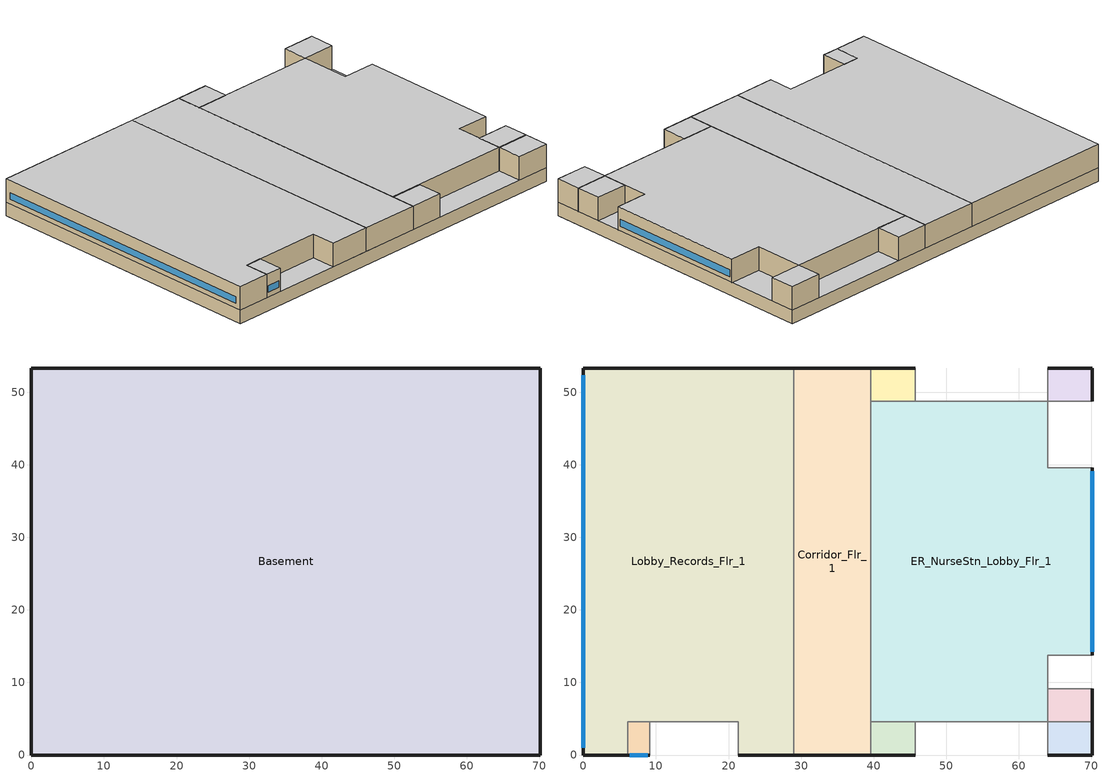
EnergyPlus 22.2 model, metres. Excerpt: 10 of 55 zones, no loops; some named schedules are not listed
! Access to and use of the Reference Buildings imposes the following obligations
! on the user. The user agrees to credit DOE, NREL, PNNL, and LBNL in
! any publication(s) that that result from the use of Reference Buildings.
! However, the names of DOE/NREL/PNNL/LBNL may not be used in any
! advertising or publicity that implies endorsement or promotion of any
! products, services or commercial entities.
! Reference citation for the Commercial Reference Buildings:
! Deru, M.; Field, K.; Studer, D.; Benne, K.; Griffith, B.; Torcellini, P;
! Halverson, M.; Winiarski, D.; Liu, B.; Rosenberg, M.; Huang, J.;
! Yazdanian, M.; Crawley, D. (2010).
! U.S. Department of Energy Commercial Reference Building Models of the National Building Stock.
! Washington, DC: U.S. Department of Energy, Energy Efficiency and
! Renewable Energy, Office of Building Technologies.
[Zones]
Basement
 floor ground (ext-slab): 70.1,53.34 70.1,0 0,0 0,53.34 z-2.44
 wall ground (Underground Wall Non-res): 70.1,0 70.1,53.34 0,53.34 0,0 70.1,0 z-2.44:0
 ceiling adiabatic (INT-FLOOR-UNDERSIDE): 0,0 70.1,0 70.1,53.34 0,53.34 z0
Corridor_Flr_1
 floor adiabatic (INT-FLOOR-TOPSIDE): 39.62,53.34 39.62,0 28.96,0 28.96,53.34 z0
 wall outside (Mass Non-res Ext Wall): 39.62,53.34 28.96,53.34 / 28.96,0 39.62,0 z0:4.27
 wall to Lobby_Records_Flr_1 (AIR-WALL): 28.96,53.34 28.96,15.24 z0:4.27
 wall to Lobby_Records_Flr_1 (int-walls): 28.96,15.24 28.96,0 z0:4.27
 wall adiabatic (int-walls): 39.62,0 39.62,53.34 z0:4.27
 ceiling adiabatic (INT-FLOOR-UNDERSIDE): 28.96,53.34 28.96,0 39.62,0 39.62,53.34 z4.27
ER_Exam1_Mult4_Flr_1
 floor adiabatic (INT-FLOOR-TOPSIDE): 45.72,4.57 45.72,0 39.62,0 39.62,4.57 z0
 wall outside (Mass Non-res Ext Wall): 39.62,0 45.72,0 z0:4.27
 wall adiabatic (int-walls): 45.72,0 45.72,4.57 39.62,4.57 39.62,0 z0:4.27
 ceiling adiabatic (INT-FLOOR-UNDERSIDE): 39.62,4.57 39.62,0 45.72,0 45.72,4.57 z4.27
ER_Trauma1_Flr_1
 floor adiabatic (INT-FLOOR-TOPSIDE): 70.1,4.57 70.1,0 64.01,0 64.01,4.57 z0
 wall outside (Mass Non-res Ext Wall): 64.01,0 70.1,0 70.1,4.57 z0:4.27
 wall adiabatic (int-walls): 70.1,4.57 64.01,4.57 64.01,0 z0:4.27
 ceiling adiabatic (INT-FLOOR-UNDERSIDE): 64.01,4.57 64.01,0 70.1,0 70.1,4.57 z4.27
ER_Exam3_Mult4_Flr_1
 floor adiabatic (INT-FLOOR-TOPSIDE): 70.1,9.14 70.1,4.57 64.01,4.57 64.01,9.14 z0
 wall outside (Mass Non-res Ext Wall): 70.1,4.57 70.1,9.14 z0:4.27
 wall adiabatic (int-walls): 70.1,9.14 64.01,9.14 64.01,4.57 70.1,4.57 z0:4.27
 ceiling adiabatic (INT-FLOOR-UNDERSIDE): 64.01,9.14 64.01,4.57 70.1,4.57 70.1,9.14 z4.27
ER_Trauma2_Flr_1
 floor adiabatic (INT-FLOOR-TOPSIDE): 70.1,53.34 70.1,48.77 64.01,48.77 64.01,53.34 z0
 wall outside (Mass Non-res Ext Wall): 70.1,48.77 70.1,53.34 64.01,53.34 z0:4.27
 wall adiabatic (int-walls): 64.01,53.34 64.01,48.77 70.1,48.77 z0:4.27
 ceiling adiabatic (INT-FLOOR-UNDERSIDE): 64.01,53.34 64.01,48.77 70.1,48.77 70.1,53.34 z4.27
ER_Triage_Mult4_Flr_1
 floor adiabatic (INT-FLOOR-TOPSIDE): 45.72,53.34 45.72,48.77 39.62,48.77 39.62,53.34 z0
 wall outside (Mass Non-res Ext Wall): 45.72,53.34 39.62,53.34 z0:4.27
 wall adiabatic (int-walls): 39.62,53.34 39.62,48.77 45.72,48.77 45.72,53.34 z0:4.27
 ceiling adiabatic (INT-FLOOR-UNDERSIDE): 39.62,53.34 39.62,48.77 45.72,48.77 45.72,53.34 z4.27
ER_NurseStn_Lobby_Flr_1
 floor adiabatic (INT-FLOOR-TOPSIDE): 39.62,4.57 39.62,48.77 64.01,48.77 64.01,39.62 70.1,39.62 70.1,13.72 64.01,13.72 64.01,4.57 z0
 wall outside (Mass Non-res Ext Wall): 70.1,13.72 70.1,39.62 z0:4.27
 wall adiabatic (int-walls): 70.1,39.62 64.01,39.62 64.01,48.77 39.62,48.77 39.62,4.57 64.01,4.57 64.01,13.72 70.1,13.72 z0:4.27
 window (Window Non-res Fixed): 70.1,14.2 70.1,39.14 z0.91:2.13
 ceiling adiabatic (INT-FLOOR-UNDERSIDE): 39.62,4.57 64.01,4.57 64.01,13.72 70.1,13.72 70.1,39.62 64.01,39.62 64.01,48.77 39.62,48.77 z4.27
Lobby_Records_Flr_1
 floor adiabatic (INT-FLOOR-TOPSIDE): 0,0 0,53.34 28.96,53.34 28.96,0 21.34,0 21.34,4.57 6.1,4.57 6.1,0 z0
 wall outside (Mass Non-res Ext Wall): 21.34,0 28.96,0 / 28.96,53.34 0,53.34 0,0 6.1,0 z0:4.27
 wall adiabatic (int-walls): 6.1,0 6.1,4.57 21.34,4.57 21.34,0 z0:4.27
 window (Window Non-res Fixed): 0,52.34 0,1 z0.91:2.13
 ceiling adiabatic (INT-FLOOR-UNDERSIDE): 0,0 6.1,0 6.1,4.57 21.34,4.57 21.34,0 28.96,0 28.96,53.34 0,53.34 z4.27
Office1_Mult4_Flr_1
 floor adiabatic (INT-FLOOR-TOPSIDE): 9.14,4.57 9.14,0 6.1,0 6.1,4.57 z0
 wall outside (Mass Non-res Ext Wall): 6.1,0 9.14,0 z0:4.27
 wall adiabatic (int-walls): 9.14,0 9.14,4.57 6.1,4.57 6.1,0 z0:4.27
 window (Window Non-res Fixed): 6.41,0 8.84,0 z0.91:2.13
 ceiling adiabatic (INT-FLOOR-UNDERSIDE): 6.1,4.57 6.1,0 9.14,0 9.14,4.57 z4.27
[Building]
Ref Bldg Hospital Post1980_v1.3_5.0: North Axis {deg}=0; Terrain=City; Loads Convergence Tolerance Value {W}=0.04; Temperature Convergence Tolerance Value {deltaC}=0.2; Solar Distribution=FullInteriorAndExterior; Maximum Number of Warmup Days=25; Minimum Number of Warmup Days=6
[Site:Location]
USA NV-LAS VEGAS: Latitude {deg}=36.07; Longitude {deg}=-115.17; Time Zone {hr}=-8; Elevation {m}=664
[SizingPeriod:DesignDay] Day of Month=21; Humidity Condition Type=Wetbulb; Barometric Pressure {Pa}=93598; Rain Indicator=No; Snow Indicator=No; Daylight Saving Time Indicator=No; Solar Model Indicator=ASHRAEClearSky
Name | Month | Day Type | Maximum Dry-Bulb Temperature {C} | Daily Dry-Bulb Temperature Range {deltaC} | Wetbulb or DewPoint at Maximum Dry-Bulb {C} | Wind Speed {m/s} | Wind Direction {deg} | Sky Clearness
LAS_VEGAS Ann Htg 99.6% Condns DB | 1 | WinterDesignDay | -1.7 | 0 | -1.7 | 3.1 | 240 | 0
LAS_VEGAS Ann Clg .4% Condns WB=>MDB | 7 | SummerDesignDay | 34.7 | 13.6 | 21.9 | 5.3 | 230 | 1
[Site:WaterMainsTemperature]
Calculation Method=CORRELATION; Annual Average Outdoor Air Temperature {C}=19.48; Maximum Difference In Monthly Average Outdoor Air Temperatures {deltaC}=25.6
[Site:GroundTemperature:BuildingSurface]
18.89, 18.889, 18.895, 20.344, 20.899, 20.929, 20.753, 20.826, 21.013, 20.868, 19.246, 18.923
[Construction]
Mass Non-res Ext Wall: 1IN Stucco, 8IN Concrete HW, Mass NonRes Wall Insulation, 1/2IN Gypsum
ext-slab: HW CONCRETE
int-walls: 1/2IN Gypsum, 1/2IN Gypsum
INT-FLOOR-TOPSIDE: MAT-CC05 4 HW CONCRETE, CP02 CARPET PAD
INT-FLOOR-UNDERSIDE: CP02 CARPET PAD, MAT-CC05 4 HW CONCRETE
Underground Wall Non-res: 8IN Concrete HW, UGWall NonRes Insulation
Window Non-res Fixed: NonRes Fixed Assembly Window
AIR-WALL: MAT-AIR-WALL
InteriorFurnishings: Std Wood 6inch
[Material] Thermal Absorptance=0.9
Name | Roughness | Thickness {m} | Conductivity {W/m-K} | Density {kg/m3} | Specific Heat {J/kg-K} | Solar Absorptance | Visible Absorptance
Mass NonRes Wall Insulation | MediumRough | 0.00914642 | 0.049 | 265 | 836.8 | 0.7 | 0.7
UGWall NonRes Insulation | MediumRough | 0.0001 | 0.049 | 265 | 836.8 | 0.7 | 0.7
Std Wood 6inch | MediumSmooth | 0.15 | 0.12 | 540 | 1210 | 0.7 | 0.7
1/2IN Gypsum | Smooth | 0.0127 | 0.16 | 784.9 | 830 | 0.92 | 0.92
1IN Stucco | Smooth | 0.0253 | 0.6918 | 1858 | 837 | 0.92 | 0.92
8IN CONCRETE HW | Rough | 0.2032 | 1.311 | 2240 | 836.8 | 0.7 | 0.7
HW CONCRETE; MAT-CC05 4 HW CONCRETE | Rough | 0.1016 | 1.311 | 2240 | 836.8 | 0.7 | 0.7
[WindowMaterial:SimpleGlazingSystem]
NonRes Fixed Assembly Window: U-Factor {W/m2-K}=6.92716; Solar Heat Gain Coefficient=0.25
[Material:NoMass] Thermal Absorptance=0.9; Solar Absorptance=0.7
Name | Roughness | Thermal Resistance {m2-K/W} | Visible Absorptance
CP02 CARPET PAD | VeryRough | 0.2165 | 0.8
MAT-AIR-WALL | Rough | 0.207949
[Zone] Type=1; Floor Area {m2}=autocalculate; Part of Total Floor Area=Yes
Name | Multiplier
Basement; Corridor_Flr_1; ER_NurseStn_Lobby_Flr_1; ER_Trauma1_Flr_1; ER_Trauma2_Flr_1; Lobby_Records_Flr_1 | 1
ER_Exam1_Mult4_Flr_1; ER_Exam3_Mult4_Flr_1; ER_Triage_Mult4_Flr_1; Office1_Mult4_Flr_1 | 4
[People] Number of People Calculation Method=Area/Person; Fraction Radiant=0.3; Sensible Heat Fraction=AUTOCALCULATE; Activity Level Schedule=ACTIVITY_SCH; Enable ASHRAE 55 Comfort Warnings=No; Mean Radiant Temperature Calculation Type=ZoneAveraged; Work Efficiency Schedule=WORK_EFF_SCH; Clothing Insulation Calculation Method=ClothingInsulationSchedule; Clothing Insulation Schedule=CLOTHING_SCH; Air Velocity Schedule=AIR_VELO_SCH; Thermal Comfort Model 1 Type=FANGER
Name | Zone or ZoneList or Space or SpaceList | Number of People Schedule | Floor Area per Person {m2/person}
Basement People | Basement | ADMIN_OCC_SCH | 37.1747
Corridor_Flr_1 People | Corridor_Flr_1 | ADMIN_OCC_SCH | 92.5926
ER_Exam1_Mult4_Flr_1 People | ER_Exam1_Mult4_Flr_1 | CRITICAL_OCC_SCH | 4.6512
ER_Exam3_Mult4_Flr_1 People | ER_Exam3_Mult4_Flr_1 | CRITICAL_OCC_SCH | 4.6512
ER_NurseStn_Lobby_Flr_1 People | ER_NurseStn_Lobby_Flr_1 | ADMIN_OCC_SCH | 69.9301
ER_Trauma1_Flr_1 People | ER_Trauma1_Flr_1 | CRITICAL_OCC_SCH | 4.6512
ER_Trauma2_Flr_1 People | ER_Trauma2_Flr_1 | CRITICAL_OCC_SCH | 4.6512
ER_Triage_Mult4_Flr_1 People | ER_Triage_Mult4_Flr_1 | CRITICAL_OCC_SCH | 4.6512
Lobby_Records_Flr_1 People | Lobby_Records_Flr_1 | ADMIN_OCC_SCH | 69.9301
Office1_Mult4_Flr_1 People | Office1_Mult4_Flr_1 | ADMIN_OCC_SCH | 13.2802
[Lights] Design Level Calculation Method=Watts/Area; Return Air Fraction=0; Fraction Radiant=0.7; Fraction Visible=0.2; Fraction Replaceable=1; Return Air Fraction Calculated from Plenum Temperature=No
Name | Zone or ZoneList or Space or SpaceList | Schedule | Watts per Zone Floor Area {W/m2}
Basement_Lights | Basement | ADMIN_LIGHT_SCH | 19.37
Corridor_Flr_1_Lights | Corridor_Flr_1 | ADMIN_LIGHT_SCH | 14.59
ER_Exam1_Mult4_Flr_1_Lights | ER_Exam1_Mult4_Flr_1 | CRITICAL_LIGHT_SCH | 41.35
ER_Exam3_Mult4_Flr_1_Lights | ER_Exam3_Mult4_Flr_1 | CRITICAL_LIGHT_SCH | 41.35
ER_NurseStn_Lobby_Flr_1_Lights | ER_NurseStn_Lobby_Flr_1 | ADMIN_LIGHT_SCH | 17.89
ER_Trauma1_Flr_1_Lights | ER_Trauma1_Flr_1 | CRITICAL_LIGHT_SCH | 41.35
ER_Trauma2_Flr_1_Lights | ER_Trauma2_Flr_1 | CRITICAL_LIGHT_SCH | 41.35
ER_Triage_Mult4_Flr_1_Lights | ER_Triage_Mult4_Flr_1 | CRITICAL_LIGHT_SCH | 41.35
Lobby_Records_Flr_1_Lights | Lobby_Records_Flr_1 | ADMIN_LIGHT_SCH | 15.73
Office1_Mult4_Flr_1_Lights | Office1_Mult4_Flr_1 | ADMIN_LIGHT_SCH | 25.78
[ElectricEquipment] Design Level Calculation Method=Watts/Area; Fraction Latent=0; Fraction Radiant=0.5; Fraction Lost=0
Name | Zone or ZoneList or Space or SpaceList | Schedule | Watts per Zone Floor Area {W/m2}
Basement_MiscPlug_Equip | Basement | ADMIN_EQUIP_SCH | 8.07
ER_Exam1_Mult4_Flr_1_MiscPlug_Equip | ER_Exam1_Mult4_Flr_1 | CRITICAL_EQUIP_SCH | 16.04
ER_Exam3_Mult4_Flr_1_MiscPlug_Equip | ER_Exam3_Mult4_Flr_1 | CRITICAL_EQUIP_SCH | 16.04
ER_NurseStn_Lobby_Flr_1_MiscPlug_Equip | ER_NurseStn_Lobby_Flr_1 | ADMIN_EQUIP_SCH | 14.63
ER_Trauma1_Flr_1_MiscPlug_Equip | ER_Trauma1_Flr_1 | CRITICAL_EQUIP_SCH | 43.04
ER_Trauma2_Flr_1_MiscPlug_Equip | ER_Trauma2_Flr_1 | CRITICAL_EQUIP_SCH | 43.04
ER_Triage_Mult4_Flr_1_MiscPlug_Equip | ER_Triage_Mult4_Flr_1 | CRITICAL_EQUIP_SCH | 29.05
Lobby_Records_Flr_1_MiscPlug_Equip | Lobby_Records_Flr_1 | ADMIN_EQUIP_SCH | 1.08
Office1_Mult4_Flr_1_MiscPlug_Equip | Office1_Mult4_Flr_1 | ADMIN_EQUIP_SCH | 10.76
[Exterior:Lights]
Exterior Facade Lighting: Schedule=ALWAYS_ON; Design Level {W}=20829; Control Option=AstronomicalClock
[Exterior:FuelEquipment]
Elevators: Fuel Use Type=Electricity; Schedule=BLDG_ELEVATORS; Design Level {W}=162963
[ZoneInfiltration:DesignFlowRate] Schedule=INFIL_QUARTER_ON_SCH; Design Flow Rate Calculation Method=Flow/ExteriorWallArea; Flow Rate per Exterior Surface Area {m3/s-m2}=0.001133; Constant Term Coefficient=1; Temperature Term Coefficient=0; Velocity Term Coefficient=0; Velocity Squared Term Coefficient=0
Name | Zone or ZoneList or Space or SpaceList
Corridor_Flr_1_Infiltration | Corridor_Flr_1
ER_Exam1_Mult4_Flr_1_Infiltration | ER_Exam1_Mult4_Flr_1
ER_Exam3_Mult4_Flr_1_Infiltration | ER_Exam3_Mult4_Flr_1
ER_NurseStn_Lobby_Flr_1_Infiltration | ER_NurseStn_Lobby_Flr_1
ER_Trauma1_Flr_1_Infiltration | ER_Trauma1_Flr_1
ER_Trauma2_Flr_1_Infiltration | ER_Trauma2_Flr_1
ER_Triage_Mult4_Flr_1_Infiltration | ER_Triage_Mult4_Flr_1
Lobby_Records_Flr_1_Infiltration | Lobby_Records_Flr_1
Office1_Mult4_Flr_1_Infiltration | Office1_Mult4_Flr_1
[InternalMass] Construction=InteriorFurnishings
Name | Zone or ZoneList | Surface Area {m2}
Basement Internal Mass | Basement | 7478.69
Corridor_Flr_1 Internal Mass | Corridor_Flr_1 | 1138.06
ER_Exam1_Mult4_Flr_1 Internal Mass | ER_Exam1_Mult4_Flr_1 | 55.7418
ER_Exam3_Mult4_Flr_1 Internal Mass | ER_Exam3_Mult4_Flr_1 | 55.7418
ER_NurseStn_Lobby_Flr_1 Internal Mass | ER_NurseStn_Lobby_Flr_1 | 2471.22
ER_Trauma1_Flr_1 Internal Mass | ER_Trauma1_Flr_1 | 55.7418
ER_Trauma2_Flr_1 Internal Mass | ER_Trauma2_Flr_1 | 55.7418
ER_Triage_Mult4_Flr_1 Internal Mass | ER_Triage_Mult4_Flr_1 | 55.7418
Lobby_Records_Flr_1 Internal Mass | Lobby_Records_Flr_1 | 2949.62
Office1_Mult4_Flr_1 Internal Mass | Office1_Mult4_Flr_1 | 27.8709
[AvailabilityManager:NightCycle] Applicability Schedule=ALWAYS_ON; Fan Schedule=HVACOperationSchd; Control Type=CycleOnAny; Thermostat Tolerance {deltaC}=1; Cycling Run Time Control Type=FixedRunTime; Cycling Run Time {s}=1800
CAV_1 Availability Manager; CAV_2 Availability Manager; VAV_1 Availability Manager; VAV_2 Availability Manager
[UtilityCost:Tariff]
Name | Output Meter | Conversion Factor Choice | Time of Use Period Schedule | Season Schedule | Demand Window Length | Monthly Charge or Variable | Group
NevadaPower_LGS-3_LargeGeneral | Electricity:Facility | kWh | NevadaPowTOUSched | NevadaPowSeasonsSched | HalfHour | 184 | Comm Elect
NevadaPower_LGS-2_LargeGeneral | Electricity:Facility | kWh | NevadaPowTOUSched | NevadaPowSeasonsSched | HalfHour | 179 | Comm Elect
NevadaPower_LGS-1_LargeGeneral | Electricity:Facility | kWh |  |  | HalfHour | 15.7 | Comm Elect
NevadaPower_GS_GeneralService | Electricity:Facility | kWh |  |  | HalfHour | 11 | Comm Elect
NV_EIAMonthlyRateGas | NaturalGas:Facility | MCF |  |  |  | 0 | Comm Gas
[UtilityCost:Charge:Simple]
Name | Utility Cost Charge Simple | Tariff | Source Variable | Season | Category Variable | Cost per Unit Value or Variable
 | SummerPeakEnergyCharge | NevadaPower_LGS-3_LargeGeneral | PeakEnergy | Summer | EnergyCharges | 0.0858
 | SummerOffPeakEnergyCharge | NevadaPower_LGS-3_LargeGeneral | OffPeakEnergy | Summer | EnergyCharges | 0.0484
 | SummerShoulderEnergyCharge | NevadaPower_LGS-3_LargeGeneral | ShoulderEnergy | Summer | EnergyCharges | 0.0706
 | WinterEnergyCharge | NevadaPower_LGS-3_LargeGeneral | totalEnergy | Winter | EnergyCharges | 0.04925
 | DeferredAccountingEnergyCharge | NevadaPower_LGS-3_LargeGeneral | totalEnergy | Annual | EnergyCharges | 0.0128
 | FacilitiesDemandCharge | NevadaPower_LGS-3_LargeGeneral | totalDemand | Annual | DemandCharges | 2.94
 | WinterDemandCharge | NevadaPower_LGS-3_LargeGeneral | totalDemand | Winter | DemandCharges | 0.5
 | SummerOnPeakDemandCharge | NevadaPower_LGS-3_LargeGeneral | PeakDemand | Summer | DemandCharges | 8.36
 | SummerShoulderDemandCharge | NevadaPower_LGS-3_LargeGeneral | ShoulderDemand | Summer | DemandCharges | 0.43
 | TaxofSixPtfivePercent | NevadaPower_LGS-3_LargeGeneral | SubTotal | Annual | Taxes | 0.065
 | SummerPeakEnergyCharge | NevadaPower_LGS-2_LargeGeneral | PeakEnergy | Summer | EnergyCharges | 0.0889
 | SummerOffPeakEnergyCharge | NevadaPower_LGS-2_LargeGeneral | OffPeakEnergy | Summer | EnergyCharges | 0.0502
 | SummerShoulderEnergyCharge | NevadaPower_LGS-2_LargeGeneral | ShoulderEnergy | Summer | EnergyCharges | 0.0725
 | WinterEnergyCharge | NevadaPower_LGS-2_LargeGeneral | totalEnergy | Winter | EnergyCharges | 0.0509
 | DeferredAccountingEnergyCharge | NevadaPower_LGS-2_LargeGeneral | totalEnergy | Annual | EnergyCharges | 0.0128
 | FacilitiesDemandCharge | NevadaPower_LGS-2_LargeGeneral | totalDemand | Annual | DemandCharges | 2.74
 | WinterDemandCharge | NevadaPower_LGS-2_LargeGeneral | totalDemand | Winter | DemandCharges | 0.25
 | SummerOnPeakDemandCharge | NevadaPower_LGS-2_LargeGeneral | PeakDemand | Summer | DemandCharges | 7.16
 | SummerShoulderDemandCharge | NevadaPower_LGS-2_LargeGeneral | ShoulderDemand | Summer | DemandCharges | 0.39
 | TaxofSixPtfivePercent | NevadaPower_LGS-2_LargeGeneral | SubTotal | Annual | Taxes | 0.065
 | AnnualElectConsumpCharge | NevadaPower_LGS-1_LargeGeneral | totalEnergy | Annual | EnergyCharges | 0.0646
 | AnnualDefferredAccountingCharge | NevadaPower_LGS-1_LargeGeneral | totalEnergy | Annual | EnergyCharges | 0.0128
 | AnnualFacilitiesDemandCharge | NevadaPower_LGS-1_LargeGeneral | totalDemand | Annual | DemandCharges | 3.77
 | AnnualDemandCharge | NevadaPower_LGS-1_LargeGeneral | totalDemand | Annual | DemandCharges | 1.1
 | TaxofSixPtfivePercent | NevadaPower_LGS-1_LargeGeneral | SubTotal | Annual | Taxes | 0.065
 | AnnualElectConsumpCharge | NevadaPower_GS_GeneralService | totalEnergy | Annual | EnergyCharges | 0.0783
 | AnnualDefferredAccountingCharge | NevadaPower_GS_GeneralService | totalEnergy | Annual | EnergyCharges | 0.0128
 | TaxofSixPtfivePercent | NevadaPower_GS_GeneralService | SubTotal | Annual | Taxes | 0.065
 | MonthlyRateGasCharge | NV_EIAMonthlyRateGas | totalEnergy | Annual | EnergyCharges | NV_MonthlyGasRates
 | TaxofSixPtfivePercent | NV_EIAMonthlyRateGas | SubTotal | Annual | Taxes | 0.065
[UtilityCost:Qualify] Season=Annual; Threshold Test=Count
Name | Utility Cost Qualify | Tariff | Variable | Qualify Type | Threshold Value or Variable | Number of Months
 | MinDemand1000kw | NevadaPower_LGS-3_LargeGeneral | TotalDemand | Minimum | 1000 | 12
 | MinEnergy3500kwh | NevadaPower_LGS-3_LargeGeneral | TotalEnergy | Minimum | 3500 | 12
 | MinDemand300kw | NevadaPower_LGS-2_LargeGeneral | TotalDemand | Minimum | 300 | 12
 | MinEnergy3500kwh | NevadaPower_LGS-2_LargeGeneral | TotalEnergy | Minimum | 3500 | 12
 | MaxDemand1000kw | NevadaPower_LGS-2_LargeGeneral | TotalDemand | Maximum | 1000 | 1
 | MaxDemand300kw | NevadaPower_LGS-1_LargeGeneral | TotalDemand | Maximum | 300 | 1
 | MinEnergy3500kwh | NevadaPower_LGS-1_LargeGeneral | TotalEnergy | Minimum | 3500 | 12
 | MaxDemand300kw | NevadaPower_GS_GeneralService | TotalDemand | Maximum | 300 | 1
 | MaxEnergy3500kwh | NevadaPower_GS_GeneralService | TotalEnergy | Maximum | 3500 | 1
[UtilityCost:Variable]
NV_MonthlyGasRates: Tariff=NV_EIAMonthlyRateGas; Variable Type=Currency; January Value=7.51; February Value=7.65; March Value=7.82; April Value=7.88; May Value=7.78; June Value=8.22; July Value=8.87; August Value=9.26; September Value=9.02; October Value=9.31; November Value=7.45; December Value=7.24
[Schedule:Compact]
ADMIN_LIGHT_SCH: Through: 12/31, For: Weekdays, Until: 04:00, 0.1, Until: 06:00, 0.3, Until: 07:00, 0.6, Until: 18:00, 0.9, Until: 20:00, 0.6, Until: 22:00, 0.3, Until: 24:00, 0.1, For: SummerDesignDay, Until: 04:00, 0.1, Until: 06:00, 0.3, Until: 07:00, 0.6, Until: 18:00, 0.9, Until: 20:00, 0.6, Until: 22:00, 0.3, Until: 24:00, 0.1, For: WinterDesignDay, Until: 07:00, 0.1, Until: 09:00, 0.3, Until: 15:00, 0.4, Until: 20:00, 0.3, Until: 24:00, 0.1, For: Saturday, Until: 07:00, 0.1, Until: 09:00, 0.3, Until: 15:00, 0.4, Until: 20:00, 0.3, Until: 24:00, 0.1, For: AllOtherDays, Until: 08:00, 0.05, Until: 17:00, 0.1, Until: 24:00, 0.05
ADMIN_OCC_SCH: Through: 12/31, For: Weekdays, Until: 04:00, 0.05, Until: 06:00, 0.2, Until: 07:00, 0.5, Until: 18:00, 0.9, Until: 20:00, 0.5, Until: 22:00, 0.2, Until: 24:00, 0.05, For: SummerDesignDay, Until: 04:00, 0.05, Until: 06:00, 0.2, Until: 07:00, 0.5, Until: 18:00, 0.9, Until: 20:00, 0.5, Until: 22:00, 0.2, Until: 24:00, 0.05, For: WinterDesignDay, Until: 07:00, 0.05, Until: 09:00, 0.2, Until: 15:00, 0.3, Until: 20:00, 0.2, Until: 24:00, 0.05, For: Saturday, Until: 07:00, 0.05, Until: 09:00, 0.2, Until: 15:00, 0.3, Until: 20:00, 0.2, Until: 24:00, 0.05, For: Sunday Holidays AllOtherDays, Until: 08:00, 0, Until: 17:00, 0.05, Until: 24:00, 0
CRITICAL_OCC_SCH: Through: 12/31, For: Weekdays, Until: 04:00, 0.4, Until: 06:00, 0.65, Until: 18:00, 0.9, Until: 22:00, 0.65, Until: 24:00, 0.4, For: SummerDesignDay, Until: 04:00, 0.4, Until: 06:00, 0.65, Until: 18:00, 0.9, Until: 22:00, 0.65, Until: 24:00, 0.4, For: WinterDesignDay, Until: 04:00, 0.4, Until: 06:00, 0.65, Until: 18:00, 0.9, Until: 22:00, 0.65, Until: 24:00, 0.4, For: Saturday, Until: 04:00, 0.4, Until: 06:00, 0.65, Until: 18:00, 0.9, Until: 22:00, 0.65, Until: 24:00, 0.4, For: AllOtherDays, Until: 04:00, 0.4, Until: 06:00, 0.65, Until: 18:00, 0.9, Until: 22:00, 0.65, Until: 24:00, 0.4
WORK_EFF_SCH: Through: 12/31, For: AllDays, Until: 24:00, 0
CLOTHING_SCH: Through: 04/30, For: AllDays, Until: 24:00, 1, Through: 09/30, For: AllDays, Until: 24:00, 0.5, Through: 12/31, For: AllDays, Until: 24:00, 1
ACTIVITY_SCH: Through: 12/31, For: AllDays, Until: 24:00, 120
AIR_VELO_SCH: Through: 12/31, For: AllDays, Until: 24:00, 0.2
